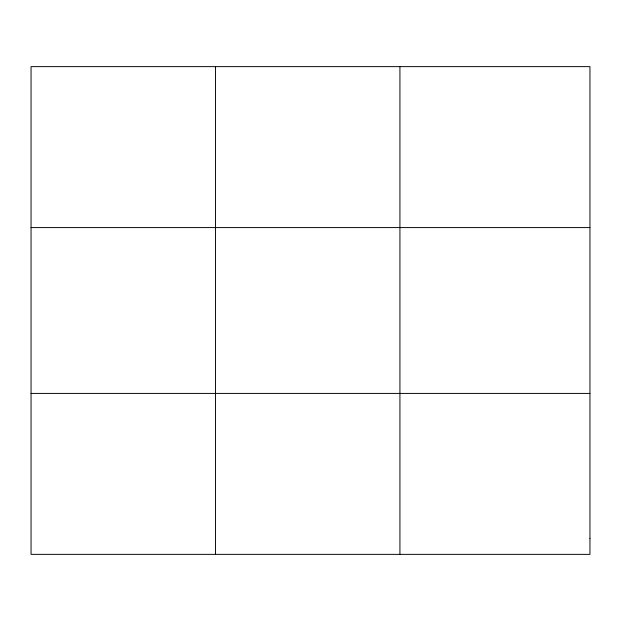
<?xml version="1.0" encoding="UTF-8"?>
<svg xmlns="http://www.w3.org/2000/svg" width="621" height="621" viewBox="0 0 621 621"><rect width="100%" height="100%" fill="white"/><g stroke="black" fill="none" stroke-linecap="round" stroke-linejoin="round"><path stroke-width="0.93" d="M215.487 66.633L215.487 554.367M399.924 66.633L399.924 554.367M31.05 227.581L589.95 227.581M31.05 393.419L589.95 393.419M589.95 538.275L589.95 554.367L31.05 554.367L31.05 66.633L589.95 66.633L589.95 538.275"/></g></svg>
